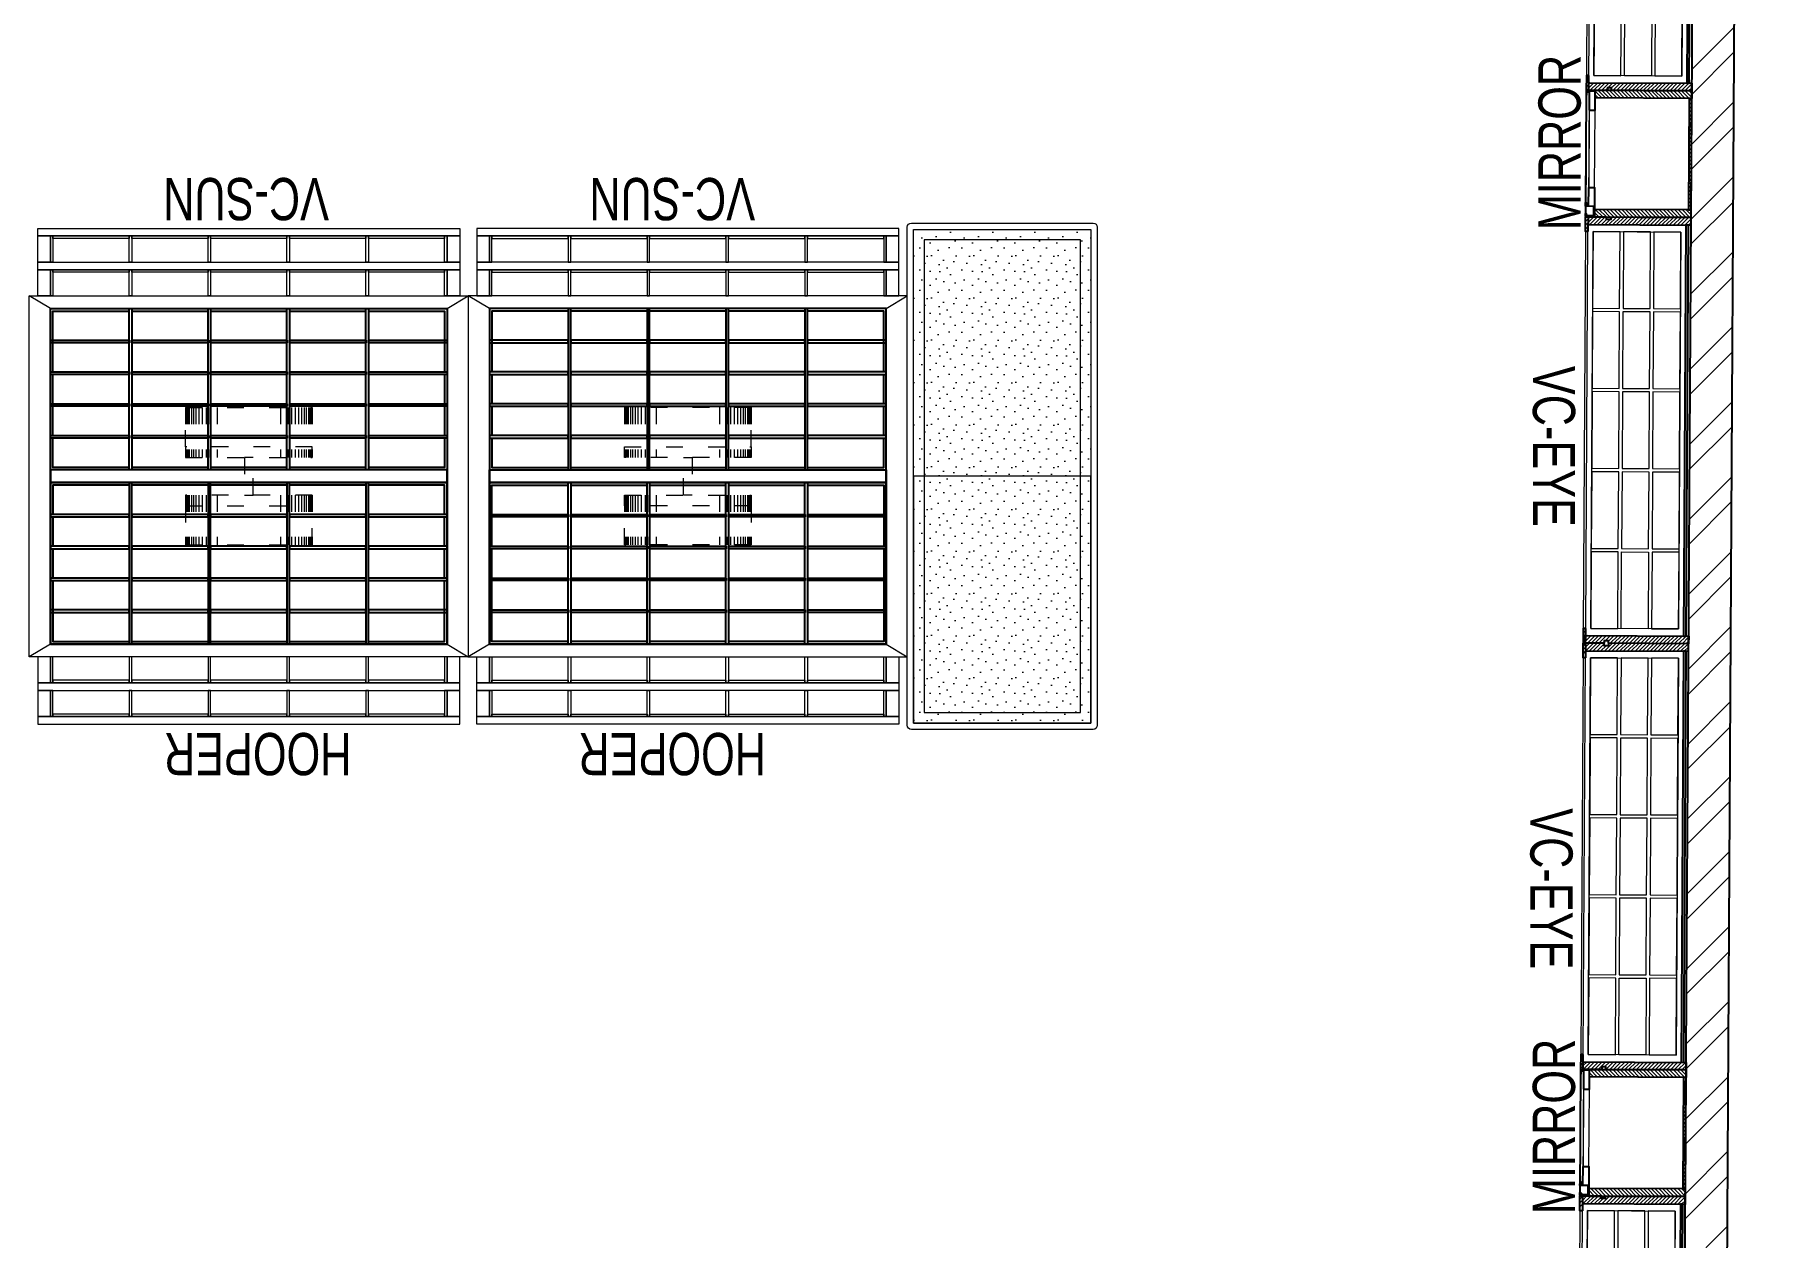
# Model space of a CAD drawing. Header units: feet. Extents: x 2748737 to 2755063, y -5469181 to -5449608.
# Drawn here: x 2750969 to 2755063, y -5464058 to -5461207 of the extents above; entities that cross this region are included whole.
import ezdxf

# ---------------------------------------------------------------- set-up
doc = ezdxf.new("R2010")
doc.units = ezdxf.units.FT
doc.header["$LTSCALE"] = 33
doc.header["$MEASUREMENT"] = 0
doc.linetypes.add('ACAD_ISO03W100', pattern=[30, 12, -18])
doc.linetypes.add('HIDDEN2', pattern=[4.7624999999999975, 3.174999999999998, -1.587499999999999])
doc.layers.add('A-WALL', color=1, linetype='Continuous')
for name, color, linetype, lineweight in [('LENS-DIM', 252, 'Continuous', 5), ('LENS-HATCH', 251, 'Continuous', 5), ('LENS_TEXT', 31, 'Continuous', 5), ('LK-FF&E FLOOR', 1, 'Continuous', 9), ('LK-FF&E WALL', 1, 'Continuous', 9), ('LN-ELEVATION-1', 81, 'Continuous', 25), ('LN-ELEVATION-2', 103, 'Continuous', 20), ('LN-ELEVATION-3', 125, 'Continuous', 18), ('LN-ELEVATION-4', 145, 'Continuous', 13), ('LN-ELEVATION-5', 167, 'Continuous', 5), ('LN-HATCH', 251, 'Continuous', 0), ('PLANO-TXT', 252, 'Continuous', 5)]:
    doc.layers.add(name, color=color, linetype=linetype, lineweight=lineweight)
doc.styles.add('LK TXT', font='GILC____.TTF', dxfattribs={"height": 100})
pattern_1 = [(45, (7858558.917008298, 3503823.203216763), (-4.490128060534575, 4.490128060534575), [])]

# ---------------------------------------------------------------- blocks, each defined once
blk = doc.blocks.new('MIRROR')
at = {"layer": 'LN-HATCH', "ltscale": 0.5}
h = blk.add_hatch(dxfattribs=at)
h.set_pattern_fill('ANSI31', color=256, scale=2)
h.set_pattern_definition([(45, (4060433.741624544, 1708720.786904081), (-4.490128060534575, 4.490128060534575), [])])
h.paths.add_polyline_path([(212.944788963403, 101.3407590774622), (230.944788963403, 101.3407590774622), (230.944788963403, -127.6592409225377), (212.944788963403, -127.6592409225377)])
h.paths.add_polyline_path([(230.944788963403, 95.34075907746227), (494.9447889634027, 95.34075907746227), (494.9447889634027, 101.3407590774622), (230.944788963403, 101.3407590774622)])
h.paths.add_polyline_path([(512.9447889634027, 101.3407590774622), (494.9447889634027, 101.3407590774622), (494.9447889634027, -127.6592409225377), (512.9447889634027, -127.6592409225377)])
at = {"layer": 'Defpoints'}
blk.add_lwpolyline([(512.9447889634027, 101.3407590774622), (212.944788963403, 101.3407590774622), (212.944788963403, -148.6592409225377), (512.9447889634027, -148.6592409225377)], close=True, dxfattribs=at)
at = {"layer": 'LN-ELEVATION-1'}
for points in [[(212.944788963403, 101.3407590774622), (230.944788963403, 101.3407590774622), (230.944788963403, -127.6592409225377), (212.944788963403, -127.6592409225377)], [(230.944788963403, 95.34075907746227), (494.9447889634027, 95.34075907746227), (494.9447889634027, 101.3407590774622), (230.944788963403, 101.3407590774622)], [(512.9447889634027, 101.3407590774622), (494.9447889634027, 101.3407590774622), (494.9447889634027, -127.6592409225377), (512.9447889634027, -127.6592409225377)], [(259.944788963403, -141.6592409225377), (259.944788963403, -127.6592409225377), (214.944788963403, -127.6592409225377), (214.944788963403, -148.6592409225377), (223.944788963403, -148.6592409225377), (223.944788963403, -147.1592409225377), (216.444788963403, -147.1592409225377), (216.444788963403, -141.6592409225377)], [(442.944788963403, -141.6592409225377), (442.944788963403, -127.6592409225377), (487.9447889634028, -127.6592409225377), (487.9447889634028, -148.6592409225377), (478.9447889634026, -148.6592409225377), (478.9447889634026, -147.1592409225377), (486.4447889634027, -147.1592409225377), (486.4447889634027, -141.6592409225377)], [(504.944788963403, -148.6592409225377), (504.944788963403, -147.1592409225377), (509.444788963403, -147.1592409225377), (509.444788963403, -129.1592409225377), (487.9447889634028, -129.1592409225377), (487.9447889634028, -127.6592409225377), (510.9447889634028, -127.6592409225377), (510.9447889634028, -148.6592409225377)]]:
    blk.add_lwpolyline(points, close=True, dxfattribs=at)
at = {"layer": 'LN-ELEVATION-2', "color": 4, "lineweight": 0}
blk.add_lwpolyline([(216.444788963403, -141.6592409225377), (486.4447889634027, -141.6592409225377), (486.4447889634027, -147.1592409225377), (216.444788963403, -147.1592409225377)], close=True, dxfattribs=at)
at = {"layer": 'LN-ELEVATION-2'}
blk.add_lwpolyline([(259.944788963403, -141.6592409225377), (442.944788963403, -141.6592409225377), (442.944788963403, -127.6592409225377), (259.944788963403, -127.6592409225377)], close=True, dxfattribs=at)
at = {"layer": 'LN-ELEVATION-4', "ltscale": 0.5}
blk.add_line((478.9447889634026, -148.6592409225377), (223.944788963403, -148.6592409225377), dxfattribs=at)
blk = doc.blocks.new('VC HD 1010')
at = {"layer": 'LN-HATCH', "ltscale": 0.5}
h = blk.add_hatch(dxfattribs=at)
h.set_pattern_fill('ANSI31', color=256, scale=2)
h.set_pattern_definition([(45, (3761554.586240421, 1795022.935917533), (-4.490128060534575, 4.490128060534575), [])])
h.paths.add_polyline_path([(-505.166666666977, 24), (-505.166666666977, -166), (-499.1666666669771, -166), (-499.1666666669771, -176), (-505.166666666977, -176), (-505.166666666977, -220), (-487.1666666669772, -220), (-487.1666666669772, 24)])
h = blk.add_hatch(dxfattribs=at)
h.set_pattern_fill('ANSI31', color=256, scale=2)
h.set_pattern_definition(pattern_1)
h.paths.add_polyline_path([(504.8333333330228, 24), (504.8333333330228, -166), (498.8333333330228, -166), (498.8333333330228, -176), (504.8333333330228, -176), (504.8333333330228, -220), (486.8333333330228, -220), (486.8333333330228, 24)])
h = blk.add_hatch(dxfattribs=at)
h.set_pattern_fill('ANSI31', color=256, scale=2)
h.set_pattern_definition([(45, (7858741.917008297, 3503823.203216763), (-4.490128060534575, 4.490128060534575), [])])
h.paths.add_polyline_path([(-470.1666666669772, -220), (-470.1666666669772, -226), (-505.166666666977, -226), (-505.166666666977, -220)])
h = blk.add_hatch(dxfattribs=at)
h.set_pattern_fill('ANSI31', color=256, scale=2)
h.set_pattern_definition(pattern_1)
h.paths.add_polyline_path([(476.8333333330228, -220), (476.8333333330228, -226), (511.8333333330228, -226), (511.8333333330228, -220)])
at = {"layer": 'LN-ELEVATION-1', "ltscale": 0.5}
for points in [[(-505.166666666977, 24), (-505.166666666977, -166), (-499.1666666669771, -166), (-499.1666666669771, -176), (-505.166666666977, -176), (-505.166666666977, -220), (-487.1666666669772, -220), (-487.1666666669772, 24)], [(486.8333333330228, 12), (-487.1666666669772, 12), (-487.1666666669772, 18), (486.8333333330228, 18)], [(504.8333333330228, 24), (504.8333333330228, -166), (498.8333333330228, -166), (498.8333333330228, -176), (504.8333333330228, -176), (504.8333333330228, -220), (486.8333333330228, -220), (486.8333333330228, 24)], [(-470.1666666669772, -220), (-470.1666666669772, -226), (-505.166666666977, -226), (-505.166666666977, -220)], [(469.8333333330228, -220), (469.8333333330228, -226), (504.8333333330228, -226), (504.8333333330228, -220)]]:
    blk.add_lwpolyline(points, close=True, dxfattribs=at)
at = {"layer": 'LN-ELEVATION-2', "ltscale": 0.5}
blk.add_lwpolyline([(470.1666666674428, 0), (-470.1666666674428, 0), (-470.1666666674428, -208), (470.1666666674428, -208)], close=True, dxfattribs=at)
at = {"layer": 'LN-ELEVATION-3', "ltscale": 0.5}
for p, q in [((-487.1666666669772, 24), (486.8333333330228, 24)), ((-470.1666666669772, -220), (469.8333333330228, -220)), ((469.8333333330228, -226), (-470.1666666669772, -226))]:
    blk.add_line(p, q, dxfattribs=at)
for points in [[(-470.1666666674428, 0), (-288.5000000004657, 0), (-288.5000000004657, -64), (-470.1666666674428, -64)], [(-280.5000000004657, 0), (-98.83333333348855, 0), (-98.83333333348855, -64), (-280.5000000004657, -64)], [(-90.83333333348855, 0), (90.83333333348855, 0), (90.83333333348855, -64), (-90.83333333348855, -64)], [(98.83333333348855, 0), (280.5000000004657, 0), (280.5000000004657, -64), (98.83333333348855, -64)], [(288.5000000004657, 0), (470.1666666674428, 0), (470.1666666674428, -64), (288.5000000004657, -64)], [(-470.1666666674428, -136), (-288.5000000004657, -136), (-288.5000000004657, -72), (-470.1666666674428, -72)], [(-280.5000000004657, -72), (-98.83333333348855, -72), (-98.83333333348855, -136), (-280.5000000004657, -136)], [(-90.83333333348855, -72), (90.83333333348855, -72), (90.83333333348855, -136), (-90.83333333348855, -136)], [(98.83333333348855, -72), (280.5000000004657, -72), (280.5000000004657, -136), (98.83333333348855, -136)], [(288.5000000004657, -72), (470.1666666674428, -72), (470.1666666674428, -136), (288.5000000004657, -136)], [(-470.1666666674428, -144), (-288.5000000004657, -144), (-288.5000000004657, -208), (-470.1666666674428, -208)], [(-280.5000000004657, -144), (-98.83333333348855, -144), (-98.83333333348855, -208), (-280.5000000004657, -208)], [(-90.83333333348855, -144), (90.83333333348855, -144), (90.83333333348855, -208), (-90.83333333348855, -208)], [(98.83333333348855, -144), (280.5000000004657, -144), (280.5000000004657, -208), (98.83333333348855, -208)], [(288.5000000004657, -144), (470.1666666674428, -144), (470.1666666674428, -208), (288.5000000004657, -208)]]:
    blk.add_lwpolyline(points, close=True, dxfattribs=at)
blk = doc.blocks.new('A$C24899081')
at = {"layer": 'LN-HATCH'}
h = blk.add_hatch(dxfattribs=at)
h.set_pattern_fill('ANSI32', color=256, scale=333, angle=180)
h.set_pattern_definition([(225, (-7065682.600582086, 5288784.786549147), (88.29995930067012, -88.29995930067015), []), (225, (-7065741.467221521, 5288784.786549147), (88.29995930067012, -88.29995930067015), [])])
h.paths.add_polyline_path([(-886.2487334199249, 6298.343762850389), (-1001.90087969508, 6298.343762850389), (-666.5566634619609, 3153.946559208446), (-657.3501917943358, 2959.732924884185), (-530.1919879578053, 2959.732924884185)])
h.paths.add_polyline_path([(402.2755760038271, 10056.43331811484), (306.9408021839336, 10116.5178046301), (294.3415243271738, 10096.12261753809), (-1008.777257037349, 6552.32386235334), (-886.2487334199249, 6552.32386235334)])
h.paths.add_polyline_path([(2826.974148062058, 14180.9788552532), (2729.833141878247, 14242.20171488914), (2727.735086758621, 14239.08744938113), (440.3530448991805, 10332.64899419341), (537.694574119523, 10271.29975544941)])
h.paths.add_polyline_path([(5115.912410255521, 2862.808260639198), (5215.914057350717, 2862.808260639198), (5301.15949973464, 17715.15137456171), (2876.803357033059, 14460.35817195382), (2871.804721199908, 14452.93840542342), (2969.030523174442, 14391.66210346669), (5199.267778427341, 17385.84308650996)])
at = {"layer": 'A-WALL'}
for p, q in [((5215.914057350717, 2862.808260639198), (5301.15949973464, 17715.15137456171)), ((5115.912410255521, 2862.808260639198), (5199.267778427341, 17385.84308650996))]:
    blk.add_line(p, q, dxfattribs=at)
blk = doc.blocks.new('ffgd')
at = {"layer": 'LN-ELEVATION-4', "linetype": 'ACAD_ISO03W100', "ltscale": 0.1}
blk.add_lwpolyline([(0, 47.31184294237753), (0, -41.46233547315932), (-20, -41.46233547315932), (-20, 47.31184294237753)], close=True, dxfattribs=at)
at = {"layer": 'LN-ELEVATION-5', "linetype": 'ACAD_ISO03W100', "ltscale": 0.1}
for p, q in [((-159.8999999999068, 165.715584376594), (-159.8999999999068, 47.31184294237753)), ((-159.6999999997206, 165.715584376594), (-159.6999999997206, 47.31184294237753)), ((-159.3999999999068, 165.715584376594), (-159.3999999999068, 47.31184294237753)), ((-159, 165.715584376594), (-159, 47.31184294237753)), ((-158.5, 165.715584376594), (-158.5, 47.31184294237753)), ((-157.8999999999068, 165.715584376594), (-157.8999999999068, 47.31184294237753)), ((-157.1000000000931, 165.715584376594), (-157.1000000000931, 47.31184294237753)), ((-156.1000000000931, 165.715584376594), (-156.1000000000931, 47.31184294237753)), ((-154.1000000000931, 165.715584376594), (-154.1000000000931, 47.31184294237753)), ((-151.1000000000931, 165.715584376594), (-151.1000000000931, 47.31184294237753)), ((-146.1000000000931, 165.715584376594), (-146.1000000000931, 47.31184294237753)), ((-141.1000000000931, 165.715584376594), (-141.1000000000931, 47.31184294237753)), ((-135.1000000000931, 165.715584376594), (-135.1000000000931, 47.31184294237753)), ((-128.1000000000931, 165.715584376594), (-128.1000000000931, 47.31184294237753)), ((-120.1000000000931, 165.715584376594), (-120.1000000000931, 47.31184294237753)), ((-111.1000000000931, 165.715584376594), (-111.1000000000931, 47.31184294237753)), ((-102.1000000000931, 165.715584376594), (-102.1000000000931, 47.31184294237753)), ((-85, 165.715584376594), (-85, 47.31184294237753)), ((65, 165.715584376594), (65, 47.31184294237753)), ((82.10000000009315, 165.715584376594), (82.10000000009315, 47.31184294237753)), ((91.10000000009312, 165.715584376594), (91.10000000009312, 47.31184294237753)), ((100.1000000000931, 165.715584376594), (100.1000000000931, 47.31184294237753)), ((108.1000000000931, 165.715584376594), (108.1000000000931, 47.31184294237753)), ((115.1000000000931, 165.715584376594), (115.1000000000931, 47.31184294237753)), ((121.1000000000931, 165.715584376594), (121.1000000000931, 47.31184294237753)), ((126.1000000000931, 165.715584376594), (126.1000000000931, 47.31184294237753)), ((131.1000000000931, 165.715584376594), (131.1000000000931, 47.31184294237753)), ((134.1000000000931, 165.715584376594), (134.1000000000931, 47.31184294237753)), ((136.1000000000931, 165.715584376594), (136.1000000000931, 47.31184294237753)), ((137.1000000000931, 165.715584376594), (137.1000000000931, 47.31184294237753)), ((137.8999999999068, 165.715584376594), (137.8999999999068, 47.31184294237753)), ((138.5, 165.715584376594), (138.5, 47.31184294237753)), ((139, 165.715584376594), (139, 47.31184294237753)), ((139.3999999999067, 165.715584376594), (139.3999999999067, 47.31184294237753)), ((139.6999999997206, 165.715584376594), (139.6999999997206, 47.31184294237753)), ((139.8999999999068, 165.715584376594), (139.8999999999068, 47.31184294237753)), ((-159.8999999999068, -41.46233547315932), (-159.8999999999068, -159.8660769073758)), ((-159.6999999997206, -41.46233547315932), (-159.6999999997206, -159.8660769073758)), ((-159.3999999999068, -41.46233547315932), (-159.3999999999068, -159.8660769073758)), ((-159, -41.46233547315932), (-159, -159.8660769073758)), ((-158.5, -41.46233547315932), (-158.5, -159.8660769073758)), ((-157.8999999999068, -41.46233547315932), (-157.8999999999068, -159.8660769073758)), ((-157.1000000000931, -41.46233547315932), (-157.1000000000931, -159.8660769073758)), ((-156.1000000000931, -41.46233547315932), (-156.1000000000931, -159.8660769073758)), ((-154.1000000000931, -41.46233547315932), (-154.1000000000931, -159.8660769073758)), ((-151.1000000000931, -41.46233547315932), (-151.1000000000931, -159.8660769073758)), ((-146.1000000000931, -41.46233547315932), (-146.1000000000931, -159.8660769073758)), ((-141.1000000000931, -41.46233547315932), (-141.1000000000931, -159.8660769073758)), ((-135.1000000000931, -41.46233547315932), (-135.1000000000931, -159.8660769073758)), ((-128.1000000000931, -41.46233547315932), (-128.1000000000931, -159.8660769073758)), ((-120.1000000000931, -41.46233547315932), (-120.1000000000931, -159.8660769073758)), ((-111.1000000000931, -41.46233547315932), (-111.1000000000931, -159.8660769073758)), ((-102.1000000000931, -41.46233547315932), (-102.1000000000931, -159.8660769073758)), ((-85, -41.46233547315932), (-85, -159.8660769073758)), ((65, -41.46233547315932), (65, -159.8660769073758)), ((82.10000000009315, -41.46233547315932), (82.10000000009315, -159.8660769073758)), ((91.10000000009312, -41.46233547315932), (91.10000000009312, -159.8660769073758)), ((100.1000000000931, -41.46233547315932), (100.1000000000931, -159.8660769073758)), ((108.1000000000931, -41.46233547315932), (108.1000000000931, -159.8660769073758)), ((115.1000000000931, -41.46233547315932), (115.1000000000931, -159.8660769073758)), ((121.1000000000931, -41.46233547315932), (121.1000000000931, -159.8660769073758)), ((126.1000000000931, -41.46233547315932), (126.1000000000931, -159.8660769073758)), ((131.1000000000931, -41.46233547315932), (131.1000000000931, -159.8660769073758)), ((134.1000000000931, -41.46233547315932), (134.1000000000931, -159.8660769073758)), ((136.1000000000931, -41.46233547315932), (136.1000000000931, -159.8660769073758)), ((137.1000000000931, -41.46233547315932), (137.1000000000931, -159.8660769073758)), ((137.8999999999068, -41.46233547315932), (137.8999999999068, -159.8660769073758)), ((138.5, -41.46233547315932), (138.5, -159.8660769073758)), ((139, -41.46233547315932), (139, -159.8660769073758)), ((139.3999999999067, -41.46233547315932), (139.3999999999067, -159.8660769073758)), ((139.6999999997206, -41.46233547315932), (139.6999999997206, -159.8660769073758)), ((139.8999999999068, -41.46233547315932), (139.8999999999068, -159.8660769073758))]:
    blk.add_line(p, q, dxfattribs=at)
for points in [[(140, 72.9897628070321), (140, 165.715584376594), (-160, 165.715584376594), (-160, 72.9897628070321)], [(140, -67.14025533781387), (140, -159.8660769073758), (-160, -159.8660769073758), (-160, -67.14025533781387)]]:
    blk.add_lwpolyline(points, dxfattribs=at)
for points in [[(140, 72.9897628070321), (140, 47.31184294237753), (-160, 47.31184294237753), (-160, 72.9897628070321)], [(140, -41.46233547315932), (140, -67.14025533781387), (-160, -67.14025533781387), (-160, -41.46233547315932)]]:
    blk.add_lwpolyline(points, close=True, dxfattribs=at)
blk = doc.blocks.new('EURO 1040 x 1175')
at = {"layer": 'LN-ELEVATION-1'}
for points in [[(-470, -327.434990927577), (470, -327.434990927577), (470, 467.5650090724229), (-470, 467.5650090724229)], [(-470, 85.06500907242298), (470, 85.06500907242298), (470, 467.5650090724229), (-470, 467.5650090724229)], [(-283.2000000029802, 85.06500907242298), (-277.2000000029802, 85.06500907242298), (-277.2000000029802, 467.5650090724229), (-283.2000000029802, 467.5650090724229)], [(-96.40000000596046, 85.06500907242298), (-90.40000000596045, 85.06500907242298), (-90.40000000596045, 467.5650090724229), (-96.40000000596046, 467.5650090724229)], [(90.3999999910593, 85.06500907242298), (96.3999999910593, 85.06500907242298), (96.3999999910593, 467.5650090724229), (90.3999999910593, 467.5650090724229)], [(277.1999999880791, 85.06500907242298), (283.1999999880791, 85.06500907242298), (283.1999999880791, 467.5650090724229), (277.1999999880791, 467.5650090724229)], [(-470.0000000149008, 386.565009072423), (-283.2000000029802, 386.565009072423), (-283.2000000029802, 392.565009072423), (-470.0000000149008, 392.565009072423)], [(-277.2000000178814, 386.565009072423), (-96.40000000596046, 386.565009072423), (-96.40000000596046, 392.565009072423), (-277.2000000178814, 392.565009072423)], [(-90.40000002086165, 386.565009072423), (90.3999999910593, 386.565009072423), (90.3999999910593, 392.565009072423), (-90.40000002086165, 392.565009072423)], [(96.39999997615817, 386.565009072423), (277.1999999880791, 386.565009072423), (277.1999999880791, 392.565009072423), (96.39999997615817, 392.565009072423)], [(283.1999999880791, 386.565009072423), (470, 386.565009072423), (470, 392.565009072423), (283.1999999880791, 392.565009072423)], [(-470.0000000149008, 311.190009072423), (-283.2000000029802, 311.190009072423), (-283.2000000029802, 317.190009072423), (-470.0000000149008, 317.190009072423)], [(-277.2000000178814, 311.190009072423), (-96.40000000596046, 311.190009072423), (-96.40000000596046, 317.190009072423), (-277.2000000178814, 317.190009072423)], [(-90.40000002086165, 311.190009072423), (90.3999999910593, 311.190009072423), (90.3999999910593, 317.190009072423), (-90.40000002086165, 317.190009072423)], [(96.39999997615817, 311.190009072423), (277.1999999880791, 311.190009072423), (277.1999999880791, 317.190009072423), (96.39999997615817, 317.190009072423)], [(283.1999999880791, 311.190009072423), (470, 311.190009072423), (470, 317.190009072423), (283.1999999880791, 317.190009072423)], [(-470.0000000149008, 235.815009072423), (-283.2000000029802, 235.815009072423), (-283.2000000029802, 241.815009072423), (-470.0000000149008, 241.815009072423)], [(-277.2000000178814, 235.815009072423), (-96.40000000596046, 235.815009072423), (-96.40000000596046, 241.815009072423), (-277.2000000178814, 241.815009072423)], [(-90.40000002086165, 235.815009072423), (90.3999999910593, 235.815009072423), (90.3999999910593, 241.815009072423), (-90.40000002086165, 241.815009072423)], [(96.39999997615817, 235.815009072423), (277.1999999880791, 235.815009072423), (277.1999999880791, 241.815009072423), (96.39999997615817, 241.815009072423)], [(283.1999999880791, 235.815009072423), (470, 235.815009072423), (470, 241.815009072423), (283.1999999880791, 241.815009072423)], [(-470.0000000149008, 160.440009072423), (-283.2000000029802, 160.440009072423), (-283.2000000029802, 166.440009072423), (-470.0000000149008, 166.440009072423)], [(-277.2000000178814, 160.440009072423), (-96.40000000596046, 160.440009072423), (-96.40000000596046, 166.440009072423), (-277.2000000178814, 166.440009072423)], [(-90.40000002086165, 160.440009072423), (90.3999999910593, 160.440009072423), (90.3999999910593, 166.440009072423), (-90.40000002086165, 166.440009072423)], [(96.39999997615817, 160.440009072423), (277.1999999880791, 160.440009072423), (277.1999999880791, 166.440009072423), (96.39999997615817, 166.440009072423)], [(283.1999999880791, 160.440009072423), (470, 160.440009072423), (470, 166.440009072423), (283.1999999880791, 166.440009072423)], [(-470, 85.06500907242298), (470, 85.06500907242298), (470, 55.06500907242298), (-470, 55.06500907242298)], [(-470, 55.06500907242298), (470, 55.06500907242298), (470, -327.434990927577), (-470, -327.434990927577)], [(-283.2000000029802, 55.06500907242298), (-277.2000000029802, 55.06500907242298), (-277.2000000029802, -327.434990927577), (-283.2000000029802, -327.434990927577)], [(-96.40000000596046, 55.06500907242298), (-90.40000000596045, 55.06500907242298), (-90.40000000596045, -327.434990927577), (-96.40000000596046, -327.434990927577)], [(90.3999999910593, 55.06500907242298), (96.3999999910593, 55.06500907242298), (96.3999999910593, -327.434990927577), (90.3999999910593, -327.434990927577)], [(277.1999999880791, 55.06500907242298), (283.1999999880791, 55.06500907242298), (283.1999999880791, -327.434990927577), (277.1999999880791, -327.434990927577)], [(-470.0000000149008, -20.30999092757702), (-283.2000000029802, -20.30999092757702), (-283.2000000029802, -26.30999092757702), (-470.0000000149008, -26.30999092757702)], [(-277.2000000178814, -20.30999092757702), (-96.40000000596046, -20.30999092757702), (-96.40000000596046, -26.30999092757702), (-277.2000000178814, -26.30999092757702)], [(-90.40000002086165, -20.30999092757702), (90.3999999910593, -20.30999092757702), (90.3999999910593, -26.30999092757702), (-90.40000002086165, -26.30999092757702)], [(96.39999997615817, -20.30999092757702), (277.1999999880791, -20.30999092757702), (277.1999999880791, -26.30999092757702), (96.39999997615817, -26.30999092757702)], [(283.1999999880791, -20.30999092757702), (470, -20.30999092757702), (470, -26.30999092757702), (283.1999999880791, -26.30999092757702)], [(-470.0000000149008, -95.68499092757702), (-283.2000000029802, -95.68499092757702), (-283.2000000029802, -101.684990927577), (-470.0000000149008, -101.684990927577)], [(-277.2000000178814, -95.68499092757702), (-96.40000000596046, -95.68499092757702), (-96.40000000596046, -101.684990927577), (-277.2000000178814, -101.684990927577)], [(-90.40000002086165, -95.68499092757702), (90.3999999910593, -95.68499092757702), (90.3999999910593, -101.684990927577), (-90.40000002086165, -101.684990927577)], [(96.39999997615817, -95.68499092757702), (277.1999999880791, -95.68499092757702), (277.1999999880791, -101.684990927577), (96.39999997615817, -101.684990927577)], [(283.1999999880791, -95.68499092757702), (470, -95.68499092757702), (470, -101.684990927577), (283.1999999880791, -101.684990927577)], [(-470.0000000149008, -171.059990927577), (-283.2000000029802, -171.059990927577), (-283.2000000029802, -177.059990927577), (-470.0000000149008, -177.059990927577)], [(-277.2000000178814, -171.059990927577), (-96.40000000596046, -171.059990927577), (-96.40000000596046, -177.059990927577), (-277.2000000178814, -177.059990927577)], [(-90.40000002086165, -171.059990927577), (90.3999999910593, -171.059990927577), (90.3999999910593, -177.059990927577), (-90.40000002086165, -177.059990927577)], [(96.39999997615817, -171.059990927577), (277.1999999880791, -171.059990927577), (277.1999999880791, -177.059990927577), (96.39999997615817, -177.059990927577)], [(283.1999999880791, -171.059990927577), (470, -171.059990927577), (470, -177.059990927577), (283.1999999880791, -177.059990927577)], [(-470.0000000149008, -246.434990927577), (-283.2000000029802, -246.434990927577), (-283.2000000029802, -252.434990927577), (-470.0000000149008, -252.434990927577)], [(-277.2000000178814, -246.434990927577), (-96.40000000596046, -246.434990927577), (-96.40000000596046, -252.434990927577), (-277.2000000178814, -252.434990927577)], [(-90.40000002086165, -246.434990927577), (90.3999999910593, -246.434990927577), (90.3999999910593, -252.434990927577), (-90.40000002086165, -252.434990927577)], [(96.39999997615817, -246.434990927577), (277.1999999880791, -246.434990927577), (277.1999999880791, -252.434990927577), (96.39999997615817, -252.434990927577)], [(283.1999999880791, -246.434990927577), (470, -246.434990927577), (470, -252.434990927577), (283.1999999880791, -252.434990927577)]]:
    blk.add_lwpolyline(points, close=True, dxfattribs=at)
for points in [[(-283.2000000029802, 461.5650090724228), (-464, 461.5650090724228), (-464, 317.190009072423)], [(-96.40000000596046, 461.5650090724228), (-277.2000000029802, 461.5650090724228)], [(90.3999999910593, 461.5650090724228), (-90.40000000596045, 461.5650090724228)], [(277.1999999880791, 461.5650090724228), (96.3999999910593, 461.5650090724228)], [(464, 317.190009072423), (464, 461.5650090724228), (283.1999999880791, 461.5650090724228)], [(-464, 311.190009072423), (-464, 241.815009072423)], [(464, 241.815009072423), (464, 311.190009072423)], [(-464, 235.815009072423), (-464, 166.440009072423)], [(464, 166.440009072423), (464, 235.815009072423)], [(-464, 160.440009072423), (-464, 91.06500907242297), (-283.2000000029802, 91.06500907242297)], [(283.1999999880791, 91.06500907242297), (464, 91.06500907242297), (464, 160.440009072423)], [(-277.2000000029802, 91.06500907242297), (-96.40000000596046, 91.06500907242297)], [(-90.40000000596045, 91.06500907242297), (90.3999999910593, 91.06500907242297)], [(96.3999999910593, 91.06500907242297), (277.1999999880791, 91.06500907242297)], [(-464, -20.30999092757702), (-464, 49.06500907242298), (-283.2000000029802, 49.06500907242298)], [(-277.2000000029802, 49.06500907242298), (-96.40000000596046, 49.06500907242298)], [(-90.40000000596045, 49.06500907242298), (90.3999999910593, 49.06500907242298)], [(96.3999999910593, 49.06500907242298), (277.1999999880791, 49.06500907242298)], [(283.1999999880791, 49.06500907242298), (464, 49.06500907242298), (464, -20.30999092757702)], [(-464, -95.68499092757702), (-464, -26.30999092757702)], [(464, -26.30999092757702), (464, -95.68499092757702)], [(-464, -171.059990927577), (-464, -101.684990927577)], [(464, -101.684990927577), (464, -171.059990927577)], [(-283.2000000029802, -321.434990927577), (-464, -321.434990927577), (-464, -177.059990927577)], [(464, -177.059990927577), (464, -321.434990927577), (283.1999999880791, -321.434990927577)], [(-96.40000000596046, -321.434990927577), (-277.2000000029802, -321.434990927577)], [(90.3999999910593, -321.434990927577), (-90.40000000596045, -321.434990927577)], [(277.1999999880791, -321.434990927577), (96.3999999910593, -321.434990927577)]]:
    blk.add_lwpolyline(points, dxfattribs=at)
at = {"layer": 'LN-ELEVATION-2'}
blk.add_lwpolyline([(-520, -357.434990927577), (520, -357.434990927577), (520, 497.5650090724228), (-520, 497.5650090724228)], close=True, dxfattribs=at)
for points in [[(-470, 467.5650090724229), (-520, 497.5650090724228)], [(470, 467.5650090724229), (520, 497.5650090724228)], [(-470, -327.434990927577), (-520, -357.434990927577)], [(470, -327.434990927577), (520, -357.434990927577)]]:
    blk.add_lwpolyline(points, dxfattribs=at)
at = {"layer": 'LN-ELEVATION-3'}
for points in [[(-500, 559.5650090724229), (500, 559.5650090724229), (500, 577.5650090724228), (-500, 577.5650090724228)], [(-500, 497.5650090724228), (-470, 497.5650090724228), (-470, 559.5650090724229), (-500, 559.5650090724229)], [(470, 497.5650090724228), (500, 497.5650090724228), (500, 559.5650090724229), (470, 559.5650090724229)], [(-500, -357.434990927577), (-470, -357.434990927577), (-470, -419.434990927577), (-500, -419.434990927577)], [(470, -357.434990927577), (500, -357.434990927577), (500, -419.434990927577), (470, -419.434990927577)], [(-500, -419.434990927577), (500, -419.434990927577), (500, -437.4349909275768), (-500, -437.4349909275768)]]:
    blk.add_lwpolyline(points, close=True, dxfattribs=at)
at = {"layer": 'LN-ELEVATION-4'}
for points in [[(-500, 639.5650090724228), (500, 639.5650090724228), (500, 657.565009072423), (-500, 657.565009072423)], [(-500, 577.5650090724228), (-470, 577.5650090724228), (-470, 639.5650090724228), (-500, 639.5650090724228)], [(470, 577.5650090724228), (500, 577.5650090724228), (500, 639.5650090724228), (470, 639.5650090724228)], [(-470, 497.5650090724228), (-464, 497.5650090724228), (-464, 559.5650090724229), (-470, 559.5650090724229)], [(-464, 553.565009072423), (-283.2000000029802, 553.565009072423), (-283.2000000029802, 559.5650090724229), (-464, 559.5650090724229)], [(-283.2000000029802, 497.5650090724228), (-277.2000000029802, 497.5650090724228), (-277.2000000029802, 559.5650090724229), (-283.2000000029802, 559.5650090724229)], [(-277.2000000029802, 553.565009072423), (-96.40000000596046, 553.565009072423), (-96.40000000596046, 559.5650090724229), (-277.2000000029802, 559.5650090724229)], [(-96.40000000596046, 497.5650090724228), (-90.40000000596045, 497.5650090724228), (-90.40000000596045, 559.5650090724229), (-96.40000000596046, 559.5650090724229)], [(-90.40000000596045, 553.565009072423), (90.3999999910593, 553.565009072423), (90.3999999910593, 559.5650090724229), (-90.40000000596045, 559.5650090724229)], [(90.3999999910593, 497.5650090724228), (96.3999999910593, 497.5650090724228), (96.3999999910593, 559.5650090724229), (90.3999999910593, 559.5650090724229)], [(96.3999999910593, 553.565009072423), (277.1999999880791, 553.565009072423), (277.1999999880791, 559.5650090724229), (96.3999999910593, 559.5650090724229)], [(277.1999999880791, 497.5650090724228), (283.1999999880791, 497.5650090724228), (283.1999999880791, 559.5650090724229), (277.1999999880791, 559.5650090724229)], [(283.1999999880791, 553.565009072423), (463.9999999850988, 553.565009072423), (463.9999999850988, 559.5650090724229), (283.1999999880791, 559.5650090724229)], [(464, 497.5650090724228), (470, 497.5650090724228), (470, 559.5650090724229), (464, 559.5650090724229)], [(-470, -357.434990927577), (-464, -357.434990927577), (-464, -419.434990927577), (-470, -419.434990927577)], [(-283.2000000029802, -357.434990927577), (-277.2000000029802, -357.434990927577), (-277.2000000029802, -419.434990927577), (-283.2000000029802, -419.434990927577)], [(-96.40000000596046, -357.434990927577), (-90.40000000596045, -357.434990927577), (-90.40000000596045, -419.434990927577), (-96.40000000596046, -419.434990927577)], [(90.3999999910593, -357.434990927577), (96.3999999910593, -357.434990927577), (96.3999999910593, -419.434990927577), (90.3999999910593, -419.434990927577)], [(277.1999999880791, -357.434990927577), (283.1999999880791, -357.434990927577), (283.1999999880791, -419.434990927577), (277.1999999880791, -419.434990927577)], [(464, -357.434990927577), (470, -357.434990927577), (470, -419.434990927577), (464, -419.434990927577)], [(-500, -437.4349909275768), (-470, -437.4349909275768), (-470, -499.4349909275769), (-500, -499.4349909275769)], [(-464, -413.4349909275768), (-283.2000000029802, -413.4349909275768), (-283.2000000029802, -419.434990927577), (-464, -419.434990927577)], [(-277.2000000029802, -413.4349909275768), (-96.40000000596046, -413.4349909275768), (-96.40000000596046, -419.434990927577), (-277.2000000029802, -419.434990927577)], [(-90.40000000596045, -413.4349909275768), (90.3999999910593, -413.4349909275768), (90.3999999910593, -419.434990927577), (-90.40000000596045, -419.434990927577)], [(96.3999999910593, -413.4349909275768), (277.1999999880791, -413.4349909275768), (277.1999999880791, -419.434990927577), (96.3999999910593, -419.434990927577)], [(283.1999999880791, -413.4349909275768), (463.9999999850988, -413.4349909275768), (463.9999999850988, -419.434990927577), (283.1999999880791, -419.434990927577)], [(470, -437.4349909275768), (500, -437.4349909275768), (500, -499.4349909275769), (470, -499.4349909275769)], [(-500, -499.4349909275769), (500, -499.4349909275769), (500, -517.434990927577), (-500, -517.434990927577)]]:
    blk.add_lwpolyline(points, close=True, dxfattribs=at)
at = {"layer": 'LN-ELEVATION-5'}
for points in [[(-470, 577.5650090724228), (-464, 577.5650090724228), (-464, 639.5650090724228), (-470, 639.5650090724228)], [(-464, 633.565009072423), (-283.2000000029802, 633.565009072423), (-283.2000000029802, 639.5650090724228), (-464, 639.5650090724228)], [(-283.2000000029802, 577.5650090724228), (-277.2000000029802, 577.5650090724228), (-277.2000000029802, 639.5650090724228), (-283.2000000029802, 639.5650090724228)], [(-277.2000000029802, 633.565009072423), (-96.40000000596046, 633.565009072423), (-96.40000000596046, 639.5650090724228), (-277.2000000029802, 639.5650090724228)], [(-96.40000000596046, 577.5650090724228), (-90.40000000596045, 577.5650090724228), (-90.40000000596045, 639.5650090724228), (-96.40000000596046, 639.5650090724228)], [(-90.40000000596045, 633.565009072423), (90.3999999910593, 633.565009072423), (90.3999999910593, 639.5650090724228), (-90.40000000596045, 639.5650090724228)], [(90.3999999910593, 577.5650090724228), (96.3999999910593, 577.5650090724228), (96.3999999910593, 639.5650090724228), (90.3999999910593, 639.5650090724228)], [(96.3999999910593, 633.565009072423), (277.1999999880791, 633.565009072423), (277.1999999880791, 639.5650090724228), (96.3999999910593, 639.5650090724228)], [(277.1999999880791, 577.5650090724228), (283.1999999880791, 577.5650090724228), (283.1999999880791, 639.5650090724228), (277.1999999880791, 639.5650090724228)], [(283.1999999880791, 633.565009072423), (463.9999999850988, 633.565009072423), (463.9999999850988, 639.5650090724228), (283.1999999880791, 639.5650090724228)], [(464, 577.5650090724228), (470, 577.5650090724228), (470, 639.5650090724228), (464, 639.5650090724228)], [(-470, -437.4349909275768), (-464, -437.4349909275768), (-464, -499.4349909275769), (-470, -499.4349909275769)], [(-283.2000000029802, -437.4349909275768), (-277.2000000029802, -437.4349909275768), (-277.2000000029802, -499.4349909275769), (-283.2000000029802, -499.4349909275769)], [(-96.40000000596046, -437.4349909275768), (-90.40000000596045, -437.4349909275768), (-90.40000000596045, -499.4349909275769), (-96.40000000596046, -499.4349909275769)], [(90.3999999910593, -437.4349909275768), (96.3999999910593, -437.4349909275768), (96.3999999910593, -499.4349909275769), (90.3999999910593, -499.4349909275769)], [(277.1999999880791, -437.4349909275768), (283.1999999880791, -437.4349909275768), (283.1999999880791, -499.4349909275769), (277.1999999880791, -499.4349909275769)], [(464, -437.4349909275768), (470, -437.4349909275768), (470, -499.4349909275769), (464, -499.4349909275769)], [(-464, -493.4349909275769), (-283.2000000029802, -493.4349909275769), (-283.2000000029802, -499.4349909275769), (-464, -499.4349909275769)], [(-277.2000000029802, -493.4349909275769), (-96.40000000596046, -493.4349909275769), (-96.40000000596046, -499.4349909275769), (-277.2000000029802, -499.4349909275769)], [(-90.40000000596045, -493.4349909275769), (90.3999999910593, -493.4349909275769), (90.3999999910593, -499.4349909275769), (-90.40000000596045, -499.4349909275769)], [(96.3999999910593, -493.4349909275769), (277.1999999880791, -493.4349909275769), (277.1999999880791, -499.4349909275769), (96.3999999910593, -499.4349909275769)], [(283.1999999880791, -493.4349909275769), (463.9999999850988, -493.4349909275769), (463.9999999850988, -499.4349909275769), (283.1999999880791, -499.4349909275769)]]:
    blk.add_lwpolyline(points, close=True, dxfattribs=at)
at = {"layer": 'LENS-DIM'}
blk.add_blockref('ffgd', (10, 67.14025533781387), dxfattribs=at)
blk = doc.blocks.new('2 seater bench')
at = {"layer": 'LENS-HATCH', "lineweight": 0}
h = blk.add_hatch(dxfattribs=at)
h.set_pattern_fill('STIP1', color=177, scale=100, angle=269.9999999999999, pattern_type=2)
h.set_pattern_definition([(270, (6617251.078707985, -170421.6063060569), (100, -1.516e-13), [0, -100]), (270, (6617235.078707984, -170433.6063060569), (100, -1.516e-13), [0, -100]), (270, (6617211.078707985, -170428.6063060569), (100, -1.516e-13), [0, -100]), (270, (6617188.078707985, -170463.6063060569), (100, -1.516e-13), [0, -100]), (270, (6617224.078707985, -170460.6063060569), (100, -1.516e-13), [0, -100]), (270, (6617248.078707985, -170487.6063060569), (100, -1.516e-13), [0, -100]), (270, (6617255.078707985, -170452.6063060569), (100, -1.516e-13), [0, -100]), (270, (6617214.078707985, -170494.6063060569), (100, -1.516e-13), [0, -100]), (270, (6617182.078707985, -170489.6063060569), (100, -1.516e-13), [0, -100]), (270, (6617167.078707985, -170415.6063060568), (100, -1.516e-13), [0, -100]), (270, (6617187.078707985, -170433.6063060569), (100, -1.516e-13), [0, -100]), (270, (6617168.078707984, -170447.6063060569), (100, -1.516e-13), [0, -100]), (270, (6617232.078707985, -170508.6063060569), (100, -1.516e-13), [0, -100]), (270, (6617207.078707984, -170476.6063060568), (100, -1.516e-13), [0, -100]), (270, (6617240.078707984, -170468.6063060569), (100, -1.516e-13), [0, -100]), (270, (6617231.078707984, -170485.6063060569), (100, -1.516e-13), [0, -100]), (270, (6617204.078707985, -170449.6063060568), (100, -1.516e-13), [0, -100]), (270, (6617258.078707984, -170477.6063060569), (100, -1.516e-13), [0, -100]), (270, (6617199.078707984, -170508.6063060569), (100, -1.516e-13), [0, -100]), (270, (6617169.078707985, -170505.6063060569), (100, -1.516e-13), [0, -100])])
h.paths.add_polyline_path([(585, 210), (0, 210), (0, -210), (585, -210)])
h.paths.add_polyline_path([(0, 245), (0, -210)])
h.paths.add_polyline_path([(-585, 210), (0, 210), (0, -210), (-585, -210)])
at = {"layer": 'LN-ELEVATION-2', "ltscale": 0.5}
for points in [[(-585, 210), (0, 210), (0, -210), (-585, -210)], [(585.0000000009313, 210), (0, 210), (0, -210), (585.0000000009313, -210)]]:
    blk.add_lwpolyline(points, close=True, dxfattribs=at)
at = {"layer": 'LN-ELEVATION-5', "ltscale": 0.5}
blk.add_lwpolyline([(590, 225), (-590, 225, 0.4142135623730951), (-600, 215), (-600, -215, 0.4142135623730951), (-590, -225), (590, -225, 0.4142135623730951), (600, -215), (600, 215, 0.4142135623730951)], format="xyb", close=True, dxfattribs=at)
blk.add_lwpolyline([(585, 210), (-585, 210), (-585, -210), (585, -210)], close=True, dxfattribs=at)
at = {"layer": 'LN-ELEVATION-5', "linetype": 'HIDDEN2', "ltscale": 11}
blk.add_lwpolyline([(-560, 185), (560.0000000009313, 185), (560.0000000009313, -185), (-560, -185)], close=True, dxfattribs=at)

msp = doc.modelspace()

# ---------------------------------------------------------------- block references
at = {"layer": 'LENS-DIM', "color": 2}
msp.add_blockref('A$C24899081', (2749761.510660026, -5467323.342665423), dxfattribs=at)
at = {"layer": 'LK-FF&E FLOOR', "xscale": -1, "rotation": 270}
msp.add_blockref('2 seater bench', (2753261.950686174, -5462254.043330047, 17940.12951759458), dxfattribs=at)
at = {"layer": 'LK-FF&E FLOOR', "xscale": -1}
msp.add_blockref('EURO 1040 x 1175', (2751476.950686174, -5462324.10833912, 17940.12951759458), dxfattribs=at)
at = {"layer": 'LK-FF&E FLOOR'}
msp.add_blockref('EURO 1040 x 1175', (2752516.950686175, -5462324.10833912, 17940.12951759458), dxfattribs=at)
at = {"layer": 'LK-FF&E WALL', "xscale": -1, "rotation": 269.6711528677462}
for p in [(2754874.228555796, -5460835.518544208), (2754866.709897672, -5462145.49696761), (2754860.913069653, -5463155.480332219), (2754853.394411528, -5464465.458755621)]:
    msp.add_blockref('VC HD 1010', p, dxfattribs=at)
at = {"layer": 'LK-FF&E WALL', "rotation": 269.6711528675422}
for p in [(2754795.211882501, -5461127.291716659), (2754781.896396358, -5463447.25350467)]:
    msp.add_blockref('MIRROR', p, dxfattribs=at)

# ---------------------------------------------------------------- texts
at = {"layer": 'LENS_TEXT', "linetype": 'Continuous', "ltscale": 3, "char_height": 100, "width": 324.4738372093023, "attachment_point": 5, "rotation": 90.00000000000003, "style": 'LK TXT'}
for insert in [(2754582.698414894, -5461463.278082333, 35880.25903518917), (2754569.316925263, -5463794.73968093, 35880.25903518917)]:
    msp.add_mtext('{\\C7;MIRROR}', dxfattribs=dict(at, insert=insert))
at = {"layer": 'PLANO-TXT', "linetype": 'Continuous', "ltscale": 3, "char_height": 100, "width": 271.7848837209302, "attachment_point": 5, "style": 'LK TXT'}
for s, insert, rotation in [('VC-SUN', (2751470.548059362, -5461596.510567144, 17940.12951759458), 180.00000000000003), ('VC-SUN', (2752480.037970967, -5461596.510567144, 17940.12951759458), 180.00000000000003), ('VC-EYE', (2754568.189577347, -5462183.184495865), 270.00000000000006), ('HOOPER', (2751498.06530648, -5462911.576092952, 17940.12951759458), 179.99999999999994), ('HOOPER', (2752480.037970967, -5462911.576092952, 17940.12951759458), 179.99999999999994), ('VC-EYE', (2754562.172672939, -5463231.511846544), 270.00000000000006)]:
    msp.add_mtext(s, dxfattribs=dict(at, insert=insert, rotation=rotation))

doc.saveas('drawing.dxf')
